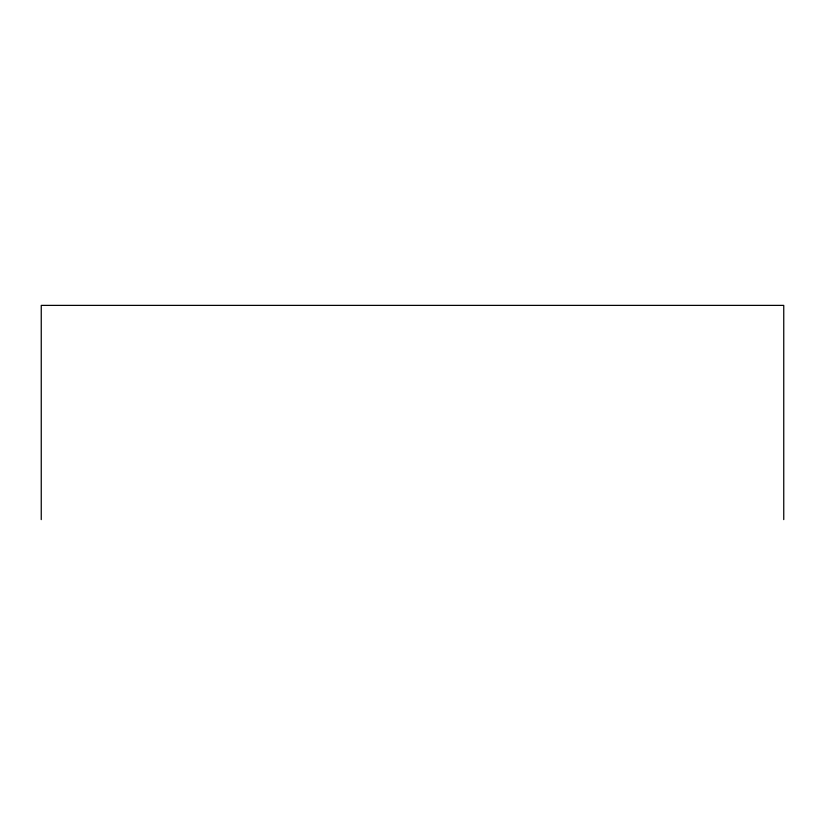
<?xml version="1.0" encoding="UTF-8"?>
<svg xmlns="http://www.w3.org/2000/svg" width="825" height="825" viewBox="0 0 825 825"><rect width="100%" height="100%" fill="white"/><g stroke="black" fill="none" stroke-linecap="round" stroke-linejoin="round"><path stroke-width="1.24" d="M783.75 519.616L783.75 305.384L41.25 305.384L41.25 519.616"/></g></svg>
